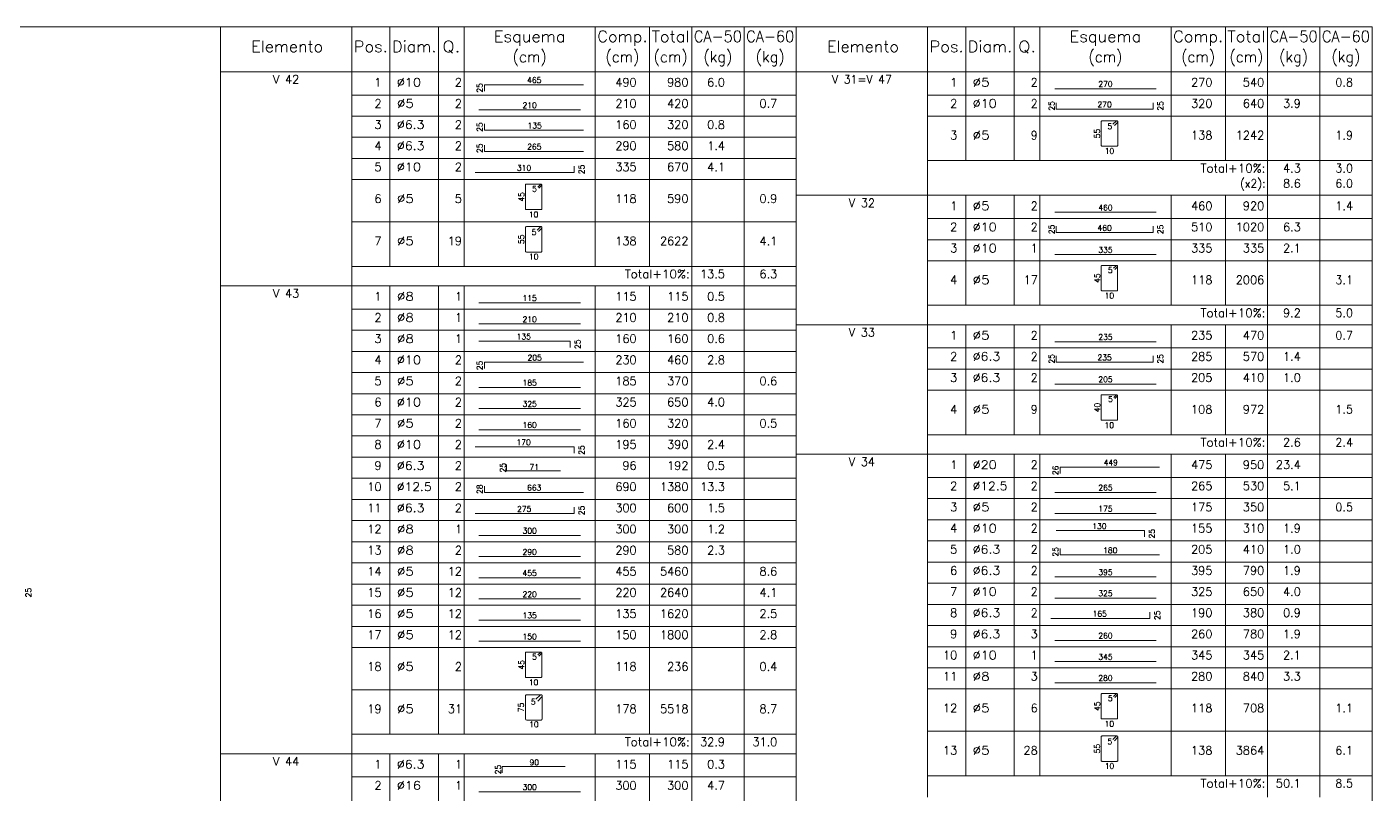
# Model space of a CAD drawing. Header units: millimetres. Extents: x 0 to 84, y 0 to 59.4.
# Drawn here: x 52.21 to 84, y 41.26 to 59.4 of the extents above; entities that cross this region are included whole.
import ezdxf
from ezdxf.enums import TextEntityAlignment as Align

# ---------------------------------------------------------------- set-up
doc = ezdxf.new("R2010")
doc.units = ezdxf.units.MM
for name, color, linetype, lineweight in [('DETALHES_TABELA', 7, 'Continuous', 9), ('ELE_COT_COT_ANCORAGENS', 3, 'Continuous', 0), ('QUAD_BORDA', 1, 'Continuous', 20), ('QUAD_LIMITES', 2, 'Continuous', 0), ('TABELAS', 1, 'Continuous', 0), ('TEXTO_TABELAS', 1, 'Continuous', 0), ('TEXTOS_COTAS_DETALHES_TABELA', 1, 'Continuous', 0)]:
    doc.layers.add(name, color=color, linetype=linetype, lineweight=lineweight)
doc.styles.add('CYPETXT', font='', dxfattribs={"height": 0.2})
doc.styles.get('CYPETXT').set_extended_font_data('romans')

msp = doc.modelspace()

# ---------------------------------------------------------------- linework, layer by layer
at = {"layer": 'DETALHES_TABELA'}
for points in [[(63.019, 57.882), (63.019, 58.032), (65.364, 58.032)], [(76.498, 57.938), (78.898, 57.938)], [(76.533, 57.608), (76.533, 57.458), (78.823, 57.458), (78.823, 57.608)], [(62.89, 57.438), (65.29, 57.438)], [(63.019, 57.107), (63.019, 56.957), (65.364, 56.957)], [(77.908, 57.066), (77.983, 57.14), (77.985, 57.143), (77.988, 57.147), (77.989, 57.151), (77.989, 57.156), (77.989, 57.16), (77.988, 57.165), (77.985, 57.169), (77.983, 57.172), (77.979, 57.175), (77.975, 57.177), (77.971, 57.179), (77.966, 57.179), (77.62, 57.179), (77.611, 57.177), (77.604, 57.172), (77.599, 57.165), (77.597, 57.156), (77.597, 56.602), (77.599, 56.593), (77.604, 56.586), (77.611, 56.581), (77.62, 56.579), (77.966, 56.579), (77.975, 56.581), (77.983, 56.586), (77.988, 56.593), (77.989, 56.602), (77.989, 57.156), (77.989, 57.16), (77.988, 57.165), (77.985, 57.169), (77.983, 57.172), (77.979, 57.175), (77.975, 57.177), (77.971, 57.179), (77.966, 57.179), (77.962, 57.179), (77.957, 57.177), (77.953, 57.175), (77.95, 57.172), (77.876, 57.098)], [(63.019, 56.607), (63.019, 56.457), (65.364, 56.457)], [(62.798, 55.957), (65.14, 55.957), (65.14, 56.107)], [(64.31, 55.587), (64.372, 55.648), (64.374, 55.651), (64.376, 55.654), (64.377, 55.658), (64.377, 55.662), (64.377, 55.666), (64.376, 55.669), (64.374, 55.672), (64.372, 55.675), (64.369, 55.678), (64.365, 55.679), (64.362, 55.681), (64.358, 55.681), (64.007, 55.681), (64, 55.679), (63.994, 55.675), (63.989, 55.669), (63.988, 55.662), (63.988, 55.1), (63.989, 55.093), (63.994, 55.086), (64, 55.082), (64.007, 55.081), (64.358, 55.081), (64.365, 55.082), (64.372, 55.086), (64.376, 55.093), (64.377, 55.1), (64.377, 55.662), (64.377, 55.666), (64.376, 55.669), (64.374, 55.672), (64.372, 55.675), (64.369, 55.678), (64.365, 55.679), (64.362, 55.681), (64.358, 55.681), (64.354, 55.681), (64.351, 55.679), (64.348, 55.678), (64.345, 55.675), (64.283, 55.614)], [(76.498, 55.018), (78.898, 55.018)], [(76.533, 54.688), (76.533, 54.538), (78.823, 54.538), (78.823, 54.688)], [(64.3, 54.566), (64.375, 54.64), (64.377, 54.643), (64.38, 54.647), (64.381, 54.651), (64.381, 54.656), (64.381, 54.66), (64.38, 54.665), (64.377, 54.669), (64.375, 54.672), (64.371, 54.675), (64.367, 54.677), (64.363, 54.679), (64.358, 54.679), (64.012, 54.679), (64.003, 54.677), (63.996, 54.672), (63.991, 54.665), (63.989, 54.656), (63.989, 54.102), (63.991, 54.093), (63.996, 54.086), (64.003, 54.081), (64.012, 54.079), (64.358, 54.079), (64.367, 54.081), (64.375, 54.086), (64.38, 54.093), (64.381, 54.102), (64.381, 54.656), (64.381, 54.66), (64.38, 54.665), (64.377, 54.669), (64.375, 54.672), (64.371, 54.675), (64.367, 54.677), (64.363, 54.679), (64.358, 54.679), (64.354, 54.679), (64.349, 54.677), (64.345, 54.675), (64.342, 54.672), (64.268, 54.598)], [(76.498, 54.018), (78.898, 54.018)], [(77.918, 53.667), (77.98, 53.728), (77.982, 53.731), (77.984, 53.734), (77.985, 53.738), (77.985, 53.742), (77.985, 53.746), (77.984, 53.749), (77.982, 53.752), (77.98, 53.755), (77.977, 53.758), (77.973, 53.759), (77.97, 53.761), (77.966, 53.761), (77.615, 53.761), (77.608, 53.759), (77.602, 53.755), (77.597, 53.749), (77.596, 53.742), (77.596, 53.18), (77.597, 53.173), (77.602, 53.166), (77.608, 53.162), (77.615, 53.161), (77.966, 53.161), (77.973, 53.162), (77.98, 53.166), (77.984, 53.173), (77.985, 53.18), (77.985, 53.742), (77.985, 53.746), (77.984, 53.749), (77.982, 53.752), (77.98, 53.755), (77.977, 53.758), (77.973, 53.759), (77.97, 53.761), (77.966, 53.761), (77.962, 53.761), (77.959, 53.759), (77.956, 53.758), (77.953, 53.755), (77.891, 53.694)], [(62.89, 52.878), (65.29, 52.878)], [(62.89, 52.378), (65.29, 52.378)], [(62.891, 51.974), (65.05, 51.974), (65.05, 51.824)], [(76.498, 51.958), (78.898, 51.958)], [(76.533, 51.628), (76.533, 51.478), (78.823, 51.478), (78.823, 51.628)], [(63.019, 51.322), (63.019, 51.472), (65.364, 51.472)], [(62.89, 50.878), (65.29, 50.878)], [(76.498, 50.958), (78.898, 50.958)], [(77.923, 50.618), (77.978, 50.673), (77.98, 50.675), (77.982, 50.678), (77.983, 50.681), (77.983, 50.685), (77.983, 50.688), (77.982, 50.691), (77.98, 50.694), (77.978, 50.697), (77.976, 50.699), (77.973, 50.701), (77.969, 50.702), (77.966, 50.702), (77.612, 50.702), (77.606, 50.701), (77.6, 50.697), (77.597, 50.691), (77.595, 50.685), (77.595, 50.119), (77.597, 50.112), (77.6, 50.107), (77.606, 50.103), (77.612, 50.102), (77.966, 50.102), (77.973, 50.103), (77.978, 50.107), (77.982, 50.112), (77.983, 50.119), (77.983, 50.685), (77.983, 50.688), (77.982, 50.691), (77.98, 50.694), (77.978, 50.697), (77.976, 50.699), (77.973, 50.701), (77.969, 50.702), (77.966, 50.702), (77.963, 50.702), (77.96, 50.701), (77.957, 50.699), (77.954, 50.697), (77.899, 50.642)], [(62.89, 50.378), (65.29, 50.378)], [(62.89, 49.878), (65.29, 49.878)], [(62.798, 49.472), (65.14, 49.472), (65.14, 49.322)], [(63.545, 49.055), (63.545, 48.905), (64.817, 48.905)], [(76.626, 48.842), (76.626, 48.992), (78.972, 48.992)], [(63.019, 48.547), (63.019, 48.397), (65.364, 48.397)], [(76.498, 48.398), (78.898, 48.398)], [(62.798, 47.897), (65.14, 47.897), (65.14, 48.047)], [(76.498, 47.898), (78.898, 47.898)], [(62.89, 47.378), (65.29, 47.378)], [(76.535, 47.495), (78.624, 47.495), (78.624, 47.345)], [(76.627, 47.067), (76.627, 46.917), (78.972, 46.917)], [(62.89, 46.878), (65.29, 46.878)], [(62.89, 46.378), (65.29, 46.378)], [(76.498, 46.398), (78.898, 46.398)], [(62.89, 45.878), (65.29, 45.878)], [(76.498, 45.898), (78.898, 45.898)], [(76.406, 45.417), (78.748, 45.417), (78.748, 45.567)], [(62.89, 45.378), (65.29, 45.378)], [(62.89, 44.878), (65.29, 44.878)], [(76.498, 44.898), (78.898, 44.898)], [(64.31, 44.527), (64.372, 44.588), (64.374, 44.591), (64.376, 44.594), (64.377, 44.598), (64.377, 44.602), (64.377, 44.606), (64.376, 44.609), (64.374, 44.612), (64.372, 44.615), (64.369, 44.618), (64.365, 44.619), (64.362, 44.621), (64.358, 44.621), (64.007, 44.621), (64, 44.619), (63.994, 44.615), (63.989, 44.609), (63.988, 44.602), (63.988, 44.04), (63.989, 44.033), (63.994, 44.026), (64, 44.022), (64.007, 44.021), (64.358, 44.021), (64.365, 44.022), (64.372, 44.026), (64.376, 44.033), (64.377, 44.04), (64.377, 44.602), (64.377, 44.606), (64.376, 44.609), (64.374, 44.612), (64.372, 44.615), (64.369, 44.618), (64.365, 44.619), (64.362, 44.621), (64.358, 44.621), (64.354, 44.621), (64.351, 44.619), (64.348, 44.618), (64.345, 44.615), (64.283, 44.554)], [(76.498, 44.398), (78.898, 44.398)], [(76.498, 43.898), (78.898, 43.898)], [(64.282, 43.465), (64.38, 43.563), (64.384, 43.568), (64.387, 43.573), (64.389, 43.579), (64.389, 43.585), (64.389, 43.591), (64.387, 43.596), (64.384, 43.602), (64.38, 43.606), (64.376, 43.61), (64.37, 43.613), (64.365, 43.615), (64.359, 43.615), (64.022, 43.615), (64.01, 43.613), (64, 43.606), (63.994, 43.596), (63.991, 43.585), (63.991, 43.046), (63.994, 43.034), (64, 43.024), (64.01, 43.018), (64.022, 43.015), (64.359, 43.015), (64.37, 43.018), (64.38, 43.024), (64.387, 43.034), (64.389, 43.046), (64.389, 43.585), (64.389, 43.591), (64.387, 43.596), (64.384, 43.602), (64.38, 43.606), (64.376, 43.61), (64.37, 43.613), (64.365, 43.615), (64.359, 43.615), (64.353, 43.615), (64.347, 43.613), (64.342, 43.61), (64.337, 43.606), (64.238, 43.508)], [(77.918, 43.547), (77.98, 43.608), (77.982, 43.611), (77.984, 43.614), (77.985, 43.618), (77.985, 43.622), (77.985, 43.626), (77.984, 43.629), (77.982, 43.632), (77.98, 43.635), (77.977, 43.638), (77.973, 43.639), (77.97, 43.641), (77.966, 43.641), (77.615, 43.641), (77.608, 43.639), (77.602, 43.635), (77.597, 43.629), (77.596, 43.622), (77.596, 43.06), (77.597, 43.053), (77.602, 43.046), (77.608, 43.042), (77.615, 43.041), (77.966, 43.041), (77.973, 43.042), (77.98, 43.046), (77.984, 43.053), (77.985, 43.06), (77.985, 43.622), (77.985, 43.626), (77.984, 43.629), (77.982, 43.632), (77.98, 43.635), (77.977, 43.638), (77.973, 43.639), (77.97, 43.641), (77.966, 43.641), (77.962, 43.641), (77.959, 43.639), (77.956, 43.638), (77.953, 43.635), (77.891, 43.574)], [(77.908, 42.526), (77.983, 42.6), (77.985, 42.603), (77.988, 42.607), (77.989, 42.611), (77.989, 42.616), (77.989, 42.62), (77.988, 42.625), (77.985, 42.629), (77.983, 42.632), (77.979, 42.635), (77.975, 42.637), (77.971, 42.639), (77.966, 42.639), (77.62, 42.639), (77.611, 42.637), (77.604, 42.632), (77.599, 42.625), (77.597, 42.616), (77.597, 42.062), (77.599, 42.053), (77.604, 42.046), (77.611, 42.041), (77.62, 42.039), (77.966, 42.039), (77.975, 42.041), (77.983, 42.046), (77.988, 42.053), (77.989, 42.062), (77.989, 42.616), (77.989, 42.62), (77.988, 42.625), (77.985, 42.629), (77.983, 42.632), (77.979, 42.635), (77.975, 42.637), (77.971, 42.639), (77.966, 42.639), (77.962, 42.639), (77.957, 42.637), (77.953, 42.635), (77.95, 42.632), (77.876, 42.558)], [(63.436, 41.77), (63.436, 41.92), (64.931, 41.92)], [(62.89, 41.318), (65.29, 41.318)]]:
    msp.add_lwpolyline(points, dxfattribs=at)
at = {"layer": 'QUAD_BORDA'}
msp.add_lwpolyline([(0, 0), (84, 0), (84, 59.4), (0, 59.4), (0, 0)], close=True, dxfattribs=at)
at = {"layer": 'QUAD_LIMITES'}
msp.add_lwpolyline([(0, 0), (84, 0), (84, 59.4), (0, 59.4), (0, 0)], close=True, dxfattribs=at)
at = {"layer": 'TABELAS'}
for p, q in [((56.784, 58.29), (56.784, 59.4)), ((56.784, 59.4), (70.392, 59.4)), ((59.884, 58.29), (59.884, 59.4)), ((60.788, 58.29), (60.788, 59.4)), ((61.936, 58.29), (61.936, 59.4)), ((62.54, 58.29), (62.54, 59.4)), ((65.64, 58.29), (65.64, 59.4)), ((66.924, 58.29), (66.924, 59.4)), ((67.92, 58.29), (67.92, 59.4)), ((69.156, 58.29), (69.156, 59.4)), ((70.392, 58.29), (70.392, 59.4)), ((70.392, 58.29), (70.392, 59.4)), ((70.392, 59.4), (84, 59.4)), ((73.492, 58.29), (73.492, 59.4)), ((74.396, 58.29), (74.396, 59.4)), ((75.544, 58.29), (75.544, 59.4)), ((76.148, 58.29), (76.148, 59.4)), ((79.248, 58.29), (79.248, 59.4)), ((80.532, 58.29), (80.532, 59.4)), ((81.528, 58.29), (81.528, 59.4)), ((82.764, 58.29), (82.764, 59.4)), ((84, 58.29), (84, 59.4)), ((56.784, 58.34), (70.392, 58.34)), ((56.784, 53.33), (56.784, 58.29)), ((59.884, 53.33), (59.884, 58.29)), ((60.788, 53.74), (60.788, 58.29)), ((61.936, 53.74), (61.936, 58.29)), ((62.54, 53.74), (62.54, 58.29)), ((65.64, 53.74), (65.64, 58.29)), ((66.924, 53.74), (66.924, 58.29)), ((67.92, 53.33), (67.92, 58.29)), ((69.156, 53.33), (69.156, 58.29)), ((70.392, 58.34), (84, 58.34)), ((70.392, 53.33), (70.392, 58.29)), ((70.392, 55.47), (70.392, 58.29)), ((73.492, 55.47), (73.492, 58.29)), ((74.396, 56.24), (74.396, 58.29)), ((75.544, 56.24), (75.544, 58.29)), ((76.148, 56.24), (76.148, 58.29)), ((79.248, 56.24), (79.248, 58.29)), ((80.532, 56.24), (80.532, 58.29)), ((81.528, 55.47), (81.528, 58.29)), ((82.764, 55.47), (82.764, 58.29)), ((84, 55.47), (84, 58.29)), ((73.492, 56.24), (84, 56.24)), ((70.392, 55.37), (70.392, 55.47)), ((70.392, 55.42), (84, 55.42)), ((70.392, 52.41), (70.392, 55.37)), ((73.492, 55.37), (73.492, 55.47)), ((73.492, 52.41), (73.492, 55.37)), ((74.396, 55.37), (74.396, 55.42)), ((74.396, 52.82), (74.396, 55.37)), ((75.544, 55.37), (75.544, 55.42)), ((75.544, 52.82), (75.544, 55.37)), ((76.148, 55.37), (76.148, 55.42)), ((76.148, 52.82), (76.148, 55.37)), ((79.248, 55.37), (79.248, 55.42)), ((79.248, 52.82), (79.248, 55.37)), ((80.532, 55.37), (80.532, 55.42)), ((80.532, 52.82), (80.532, 55.37)), ((81.528, 55.37), (81.528, 55.47)), ((81.528, 52.41), (81.528, 55.37)), ((82.764, 55.37), (82.764, 55.47)), ((82.764, 52.41), (82.764, 55.37)), ((84, 55.37), (84, 55.47)), ((84, 52.41), (84, 55.37)), ((59.884, 53.74), (70.392, 53.74)), ((56.784, 53.23), (56.784, 53.33)), ((56.784, 53.28), (70.392, 53.28)), ((56.784, 42.27), (56.784, 53.23)), ((59.884, 53.23), (59.884, 53.33)), ((59.884, 42.27), (59.884, 53.23)), ((60.788, 53.23), (60.788, 53.28)), ((60.788, 42.68), (60.788, 53.23)), ((61.936, 53.23), (61.936, 53.28)), ((61.936, 42.68), (61.936, 53.23)), ((62.54, 53.23), (62.54, 53.28)), ((62.54, 42.68), (62.54, 53.23)), ((65.64, 53.23), (65.64, 53.28)), ((65.64, 42.68), (65.64, 53.23)), ((66.924, 53.23), (66.924, 53.28)), ((66.924, 42.68), (66.924, 53.23)), ((67.92, 53.23), (67.92, 53.33)), ((67.92, 42.27), (67.92, 53.23)), ((69.156, 53.23), (69.156, 53.33)), ((69.156, 42.27), (69.156, 53.23)), ((70.392, 53.23), (70.392, 53.33)), ((70.392, 42.27), (70.392, 53.23)), ((73.492, 52.82), (84, 52.82)), ((70.392, 52.31), (70.392, 52.41)), ((70.392, 52.36), (84, 52.36)), ((70.392, 49.35), (70.392, 52.31)), ((73.492, 52.31), (73.492, 52.41)), ((73.492, 49.35), (73.492, 52.31)), ((74.396, 52.31), (74.396, 52.36)), ((74.396, 49.76), (74.396, 52.31)), ((75.544, 52.31), (75.544, 52.36)), ((75.544, 49.76), (75.544, 52.31)), ((76.148, 52.31), (76.148, 52.36)), ((76.148, 49.76), (76.148, 52.31)), ((79.248, 52.31), (79.248, 52.36)), ((79.248, 49.76), (79.248, 52.31)), ((80.532, 52.31), (80.532, 52.36)), ((80.532, 49.76), (80.532, 52.31)), ((81.528, 52.31), (81.528, 52.41)), ((81.528, 49.35), (81.528, 52.31)), ((82.764, 52.31), (82.764, 52.41)), ((82.764, 49.35), (82.764, 52.31)), ((84, 52.31), (84, 52.41)), ((84, 49.35), (84, 52.31)), ((73.492, 49.76), (84, 49.76)), ((70.392, 49.25), (70.392, 49.35)), ((70.392, 49.3), (84, 49.3)), ((73.492, 49.25), (73.492, 49.35)), ((74.396, 49.25), (74.396, 49.3)), ((75.544, 49.25), (75.544, 49.3)), ((76.148, 49.25), (76.148, 49.3)), ((79.248, 49.25), (79.248, 49.3)), ((80.532, 49.25), (80.532, 49.3)), ((81.528, 49.25), (81.528, 49.35)), ((82.764, 49.25), (82.764, 49.35)), ((84, 49.25), (84, 49.35)), ((70.392, 41.29), (70.392, 49.25)), ((73.492, 41.29), (73.492, 49.25)), ((74.396, 41.7), (74.396, 49.25)), ((75.544, 41.7), (75.544, 49.25)), ((76.148, 41.7), (76.148, 49.25)), ((79.248, 41.7), (79.248, 49.25)), ((80.532, 41.7), (80.532, 49.25)), ((81.528, 41.29), (81.528, 49.25)), ((82.764, 41.29), (82.764, 49.25)), ((84, 41.29), (84, 49.25)), ((59.884, 42.68), (70.392, 42.68)), ((56.784, 42.17), (56.784, 42.27)), ((56.784, 42.22), (70.392, 42.22)), ((56.784, 33.21), (56.784, 42.17)), ((59.884, 42.17), (59.884, 42.27)), ((59.884, 33.21), (59.884, 42.17)), ((60.788, 42.17), (60.788, 42.22)), ((60.788, 33.62), (60.788, 42.17)), ((61.936, 42.17), (61.936, 42.22)), ((61.936, 33.62), (61.936, 42.17)), ((62.54, 42.17), (62.54, 42.22)), ((62.54, 33.62), (62.54, 42.17)), ((65.64, 42.17), (65.64, 42.22)), ((65.64, 33.62), (65.64, 42.17)), ((66.924, 42.17), (66.924, 42.22)), ((66.924, 33.62), (66.924, 42.17)), ((67.92, 42.17), (67.92, 42.27)), ((67.92, 33.21), (67.92, 42.17)), ((69.156, 42.17), (69.156, 42.27)), ((69.156, 33.21), (69.156, 42.17)), ((70.392, 42.17), (70.392, 42.27)), ((70.392, 33.21), (70.392, 42.17)), ((73.492, 41.7), (84, 41.7)), ((70.392, 41.19), (70.392, 41.29)), ((73.492, 41.19), (73.492, 41.29)), ((81.528, 41.19), (81.528, 41.29)), ((82.764, 41.19), (82.764, 41.29)), ((84, 41.19), (84, 41.29))]:
    msp.add_line(p, q, dxfattribs=at)
at = {"layer": 'TEXTO_TABELAS'}
for p, q in [((59.884, 57.79), (70.392, 57.79)), ((73.492, 57.79), (84, 57.79)), ((59.884, 57.29), (70.392, 57.29)), ((73.492, 57.29), (84, 57.29)), ((59.884, 56.79), (70.392, 56.79)), ((59.884, 56.29), (70.392, 56.29)), ((59.884, 55.79), (70.392, 55.79)), ((59.884, 54.79), (70.392, 54.79)), ((73.492, 54.87), (84, 54.87)), ((73.492, 54.37), (84, 54.37)), ((73.492, 53.87), (84, 53.87)), ((59.884, 52.73), (70.392, 52.73)), ((59.884, 52.23), (70.392, 52.23)), ((59.884, 51.73), (70.392, 51.73)), ((73.492, 51.81), (84, 51.81)), ((59.884, 51.23), (70.392, 51.23)), ((73.492, 51.31), (84, 51.31)), ((59.884, 50.73), (70.392, 50.73)), ((73.492, 50.81), (84, 50.81)), ((59.884, 50.23), (70.392, 50.23)), ((59.884, 49.73), (70.392, 49.73)), ((59.884, 49.23), (70.392, 49.23)), ((59.884, 48.73), (70.392, 48.73)), ((73.492, 48.75), (84, 48.75)), ((59.884, 48.23), (70.392, 48.23)), ((73.492, 48.25), (84, 48.25)), ((59.884, 47.73), (70.392, 47.73)), ((73.492, 47.75), (84, 47.75)), ((59.884, 47.23), (70.392, 47.23)), ((73.492, 47.25), (84, 47.25)), ((73.492, 46.75), (84, 46.75)), ((59.884, 46.73), (70.392, 46.73)), ((59.884, 46.23), (70.392, 46.23)), ((73.492, 46.25), (84, 46.25)), ((59.884, 45.73), (70.392, 45.73)), ((73.492, 45.75), (84, 45.75)), ((59.884, 45.23), (70.392, 45.23)), ((73.492, 45.25), (84, 45.25)), ((59.884, 44.73), (70.392, 44.73)), ((73.492, 44.75), (84, 44.75)), ((73.492, 44.25), (84, 44.25)), ((59.884, 43.73), (70.392, 43.73)), ((73.492, 43.75), (84, 43.75)), ((73.492, 42.75), (84, 42.75)), ((59.884, 41.67), (70.392, 41.67))]:
    msp.add_line(p, q, dxfattribs=at)

# ---------------------------------------------------------------- texts
at = {"layer": 'ELE_COT_COT_ANCORAGENS', "style": 'CYPETXT', "width": 0.872274}
msp.add_text('25', height=0.1333, rotation=90, dxfattribs=at).set_placement((52.308, 45.915), (52.308, 46.139), align=Align.FIT)
at = {"layer": 'TEXTO_TABELAS', "style": 'CYPETXT'}
for s, height, width, p, p2 in [('Esquema', 0.2667, 0.93681, (63.242, 59.043), (64.938, 59.043)), ('Comp.', 0.2667, 0.895522, (65.69, 59.043), (66.874, 59.043)), ('Total', 0.2667, 0.935673, (66.974, 59.043), (67.87, 59.043)), ('CA-50', 0.2667, 0.813132, (67.97, 59.043), (69.106, 59.043)), ('CA-60', 0.2667, 0.813132, (69.206, 59.043), (70.342, 59.043)), ('Esquema', 0.2667, 0.93681, (76.85, 59.043), (78.546, 59.043)), ('Comp.', 0.2667, 0.895522, (79.298, 59.043), (80.482, 59.043)), ('Total', 0.2667, 0.935673, (80.582, 59.043), (81.478, 59.043)), ('CA-50', 0.2667, 0.813132, (81.578, 59.043), (82.714, 59.043)), ('CA-60', 0.2667, 0.813132, (82.814, 59.043), (83.95, 59.043)), ('Elemento', 0.2667, 0.923378, (57.509, 58.803), (59.209, 58.803)), ('Pos.', 0.2667, 0.930268, (59.934, 58.803), (60.738, 58.803)), ('Diam.', 0.2667, 0.924488, (60.838, 58.803), (61.886, 58.803)), ('Q.', 0.2667, 1.025806, (62.026, 58.803), (62.45, 58.803)), ('(cm)', 0.2667, 0.819001, (63.69, 58.563), (64.49, 58.563)), ('(cm)', 0.2667, 0.819001, (65.882, 58.563), (66.682, 58.563)), ('(cm)', 0.2667, 0.819001, (67.022, 58.563), (67.822, 58.563)), ('(kg)', 0.2667, 0.827954, (68.196, 58.563), (68.88, 58.563)), ('(kg)', 0.2667, 0.827954, (69.432, 58.563), (70.116, 58.563)), ('Elemento', 0.2667, 0.923378, (71.117, 58.803), (72.817, 58.803)), ('Pos.', 0.2667, 0.930268, (73.542, 58.803), (74.346, 58.803)), ('Diam.', 0.2667, 0.924488, (74.446, 58.803), (75.494, 58.803)), ('Q.', 0.2667, 1.025806, (75.634, 58.803), (76.058, 58.803)), ('(cm)', 0.2667, 0.819001, (77.298, 58.563), (78.098, 58.563)), ('(cm)', 0.2667, 0.819001, (79.49, 58.563), (80.29, 58.563)), ('(cm)', 0.2667, 0.819001, (80.63, 58.563), (81.43, 58.563)), ('(kg)', 0.2667, 0.827954, (81.804, 58.563), (82.488, 58.563)), ('(kg)', 0.2667, 0.827954, (83.04, 58.563), (83.724, 58.563)), ('V 42', 0.2, 0.816032, (58.023, 58.06), (58.644, 58.06)), ('1', 0.2, 0.872274, (60.42, 57.99), (60.588, 57.99)), ('%%c10', 0.2, 0.955414, (60.951, 57.99), (61.521, 57.99)), ('2', 0.2, 0.872274, (62.322, 57.99), (62.49, 57.99)), ('490', 0.2, 0.872274, (66.114, 57.99), (66.618, 57.99)), ('980', 0.2, 0.872274, (67.338, 57.99), (67.842, 57.99)), ('6.0', 0.2, 0.868127, (68.286, 57.99), (68.706, 57.99)), ('V 31=V 47', 0.2, 0.799548, (71.234, 58.06), (72.65, 58.06)), ('1', 0.2, 0.872274, (74.028, 57.99), (74.196, 57.99)), ('%%c5', 0.2, 0.99505, (74.559, 57.99), (74.961, 57.99)), ('2', 0.2, 0.872274, (75.93, 57.99), (76.098, 57.99)), ('270', 0.2, 0.872274, (79.722, 57.99), (80.226, 57.99)), ('540', 0.2, 0.872274, (80.946, 57.99), (81.45, 57.99)), ('0.8', 0.2, 0.868127, (83.13, 57.99), (83.55, 57.99)), ('2', 0.2, 0.872274, (60.42, 57.49), (60.588, 57.49)), ('%%c5', 0.2, 0.99505, (60.951, 57.49), (61.353, 57.49)), ('2', 0.2, 0.872274, (62.322, 57.49), (62.49, 57.49)), ('210', 0.2, 0.872274, (66.114, 57.49), (66.618, 57.49)), ('420', 0.2, 0.872274, (67.338, 57.49), (67.842, 57.49)), ('0.7', 0.2, 0.868127, (69.522, 57.49), (69.942, 57.49)), ('2', 0.2, 0.872274, (74.028, 57.49), (74.196, 57.49)), ('%%c10', 0.2, 0.955414, (74.559, 57.49), (75.129, 57.49)), ('2', 0.2, 0.872274, (75.93, 57.49), (76.098, 57.49)), ('320', 0.2, 0.872274, (79.722, 57.49), (80.226, 57.49)), ('640', 0.2, 0.872274, (80.946, 57.49), (81.45, 57.49)), ('3.9', 0.2, 0.868127, (81.894, 57.49), (82.314, 57.49)), ('3', 0.2, 0.872274, (60.42, 56.99), (60.588, 56.99)), ('%%c6.3', 0.2, 0.940736, (60.951, 56.99), (61.605, 56.99)), ('2', 0.2, 0.872274, (62.322, 56.99), (62.49, 56.99)), ('160', 0.2, 0.872274, (66.114, 56.99), (66.618, 56.99)), ('320', 0.2, 0.872274, (67.338, 56.99), (67.842, 56.99)), ('0.8', 0.2, 0.868127, (68.286, 56.99), (68.706, 56.99)), ('3', 0.2, 0.872274, (74.028, 56.74), (74.196, 56.74)), ('%%c5', 0.2, 0.99505, (74.559, 56.74), (74.961, 56.74)), ('9', 0.2, 0.872274, (75.93, 56.74), (76.098, 56.74)), ('138', 0.2, 0.872274, (79.722, 56.74), (80.226, 56.74)), ('1242', 0.2, 0.872274, (80.778, 56.74), (81.45, 56.74)), ('1.9', 0.2, 0.868127, (83.13, 56.74), (83.55, 56.74)), ('4', 0.2, 0.872274, (60.42, 56.49), (60.588, 56.49)), ('%%c6.3', 0.2, 0.940736, (60.951, 56.49), (61.605, 56.49)), ('2', 0.2, 0.872274, (62.322, 56.49), (62.49, 56.49)), ('290', 0.2, 0.872274, (66.114, 56.49), (66.618, 56.49)), ('580', 0.2, 0.872274, (67.338, 56.49), (67.842, 56.49)), ('1.4', 0.2, 0.868127, (68.286, 56.49), (68.706, 56.49)), ('5', 0.2, 0.872274, (60.42, 55.99), (60.588, 55.99)), ('%%c10', 0.2, 0.955414, (60.951, 55.99), (61.521, 55.99)), ('2', 0.2, 0.872274, (62.322, 55.99), (62.49, 55.99)), ('335', 0.2, 0.872274, (66.114, 55.99), (66.618, 55.99)), ('670', 0.2, 0.872274, (67.338, 55.99), (67.842, 55.99)), ('4.1', 0.2, 0.868127, (68.286, 55.99), (68.706, 55.99)), ('Total+10%:', 0.2, 0.906671, (79.945, 55.96), (81.478, 55.96)), ('4.3', 0.2, 0.868127, (81.894, 55.96), (82.314, 55.96)), ('3.0', 0.2, 0.868127, (83.13, 55.96), (83.55, 55.96)), ('(x2):', 0.2, 0.820506, (80.881, 55.6), (81.478, 55.6)), ('8.6', 0.2, 0.868127, (81.894, 55.6), (82.314, 55.6)), ('6.0', 0.2, 0.868127, (83.13, 55.6), (83.55, 55.6)), ('6', 0.2, 0.872274, (60.42, 55.24), (60.588, 55.24)), ('%%c5', 0.2, 0.99505, (60.951, 55.24), (61.353, 55.24)), ('5', 0.2, 0.872274, (62.322, 55.24), (62.49, 55.24)), ('118', 0.2, 0.872274, (66.114, 55.24), (66.618, 55.24)), ('590', 0.2, 0.872274, (67.338, 55.24), (67.842, 55.24)), ('0.9', 0.2, 0.868127, (69.522, 55.24), (69.942, 55.24)), ('V 32', 0.2, 0.816032, (71.631, 55.14), (72.252, 55.14)), ('1', 0.2, 0.872274, (74.028, 55.07), (74.196, 55.07)), ('%%c5', 0.2, 0.99505, (74.559, 55.07), (74.961, 55.07)), ('2', 0.2, 0.872274, (75.93, 55.07), (76.098, 55.07)), ('460', 0.2, 0.872274, (79.722, 55.07), (80.226, 55.07)), ('920', 0.2, 0.872274, (80.946, 55.07), (81.45, 55.07)), ('1.4', 0.2, 0.868127, (83.13, 55.07), (83.55, 55.07)), ('2', 0.2, 0.872274, (74.028, 54.57), (74.196, 54.57)), ('%%c10', 0.2, 0.955414, (74.559, 54.57), (75.129, 54.57)), ('2', 0.2, 0.872274, (75.93, 54.57), (76.098, 54.57)), ('510', 0.2, 0.872274, (79.722, 54.57), (80.226, 54.57)), ('1020', 0.2, 0.872274, (80.778, 54.57), (81.45, 54.57)), ('6.3', 0.2, 0.868127, (81.894, 54.57), (82.314, 54.57)), ('7', 0.2, 0.872274, (60.42, 54.24), (60.588, 54.24)), ('%%c5', 0.2, 0.99505, (60.951, 54.24), (61.353, 54.24)), ('19', 0.2, 0.872274, (62.154, 54.24), (62.49, 54.24)), ('138', 0.2, 0.872274, (66.114, 54.24), (66.618, 54.24)), ('2622', 0.2, 0.872274, (67.17, 54.24), (67.842, 54.24)), ('4.1', 0.2, 0.868127, (69.522, 54.24), (69.942, 54.24)), ('3', 0.2, 0.872274, (74.028, 54.07), (74.196, 54.07)), ('%%c10', 0.2, 0.955414, (74.559, 54.07), (75.129, 54.07)), ('1', 0.2, 0.872274, (75.93, 54.07), (76.098, 54.07)), ('335', 0.2, 0.872274, (79.722, 54.07), (80.226, 54.07)), ('335', 0.2, 0.872274, (80.946, 54.07), (81.45, 54.07)), ('2.1', 0.2, 0.868127, (81.894, 54.07), (82.314, 54.07)), ('Total+10%:', 0.2, 0.906671, (66.337, 53.46), (67.87, 53.46)), ('13.5', 0.2, 0.869308, (68.118, 53.46), (68.706, 53.46)), ('6.3', 0.2, 0.868127, (69.522, 53.46), (69.942, 53.46)), ('4', 0.2, 0.872274, (74.028, 53.32), (74.196, 53.32)), ('%%c5', 0.2, 0.99505, (74.559, 53.32), (74.961, 53.32)), ('17', 0.2, 0.872274, (75.762, 53.32), (76.098, 53.32)), ('118', 0.2, 0.872274, (79.722, 53.32), (80.226, 53.32)), ('2006', 0.2, 0.872274, (80.778, 53.32), (81.45, 53.32)), ('3.1', 0.2, 0.868127, (83.13, 53.32), (83.55, 53.32)), ('V 43', 0.2, 0.816032, (58.023, 53), (58.644, 53)), ('1', 0.2, 0.872274, (60.42, 52.93), (60.588, 52.93)), ('%%c8', 0.2, 0.99505, (60.951, 52.93), (61.353, 52.93)), ('1', 0.2, 0.872274, (62.322, 52.93), (62.49, 52.93)), ('115', 0.2, 0.872274, (66.114, 52.93), (66.618, 52.93)), ('115', 0.2, 0.872274, (67.338, 52.93), (67.842, 52.93)), ('0.5', 0.2, 0.868127, (68.286, 52.93), (68.706, 52.93)), ('2', 0.2, 0.872274, (60.42, 52.43), (60.588, 52.43)), ('%%c8', 0.2, 0.99505, (60.951, 52.43), (61.353, 52.43)), ('1', 0.2, 0.872274, (62.322, 52.43), (62.49, 52.43)), ('210', 0.2, 0.872274, (66.114, 52.43), (66.618, 52.43)), ('210', 0.2, 0.872274, (67.338, 52.43), (67.842, 52.43)), ('0.8', 0.2, 0.868127, (68.286, 52.43), (68.706, 52.43)), ('Total+10%:', 0.2, 0.906671, (79.945, 52.54), (81.478, 52.54)), ('9.2', 0.2, 0.868127, (81.894, 52.54), (82.314, 52.54)), ('5.0', 0.2, 0.868127, (83.13, 52.54), (83.55, 52.54)), ('V 33', 0.2, 0.816032, (71.631, 52.08), (72.252, 52.08)), ('1', 0.2, 0.872274, (74.028, 52.01), (74.196, 52.01)), ('%%c5', 0.2, 0.99505, (74.559, 52.01), (74.961, 52.01)), ('2', 0.2, 0.872274, (75.93, 52.01), (76.098, 52.01)), ('235', 0.2, 0.872274, (79.722, 52.01), (80.226, 52.01)), ('470', 0.2, 0.872274, (80.946, 52.01), (81.45, 52.01)), ('0.7', 0.2, 0.868127, (83.13, 52.01), (83.55, 52.01)), ('3', 0.2, 0.872274, (60.42, 51.93), (60.588, 51.93)), ('%%c8', 0.2, 0.99505, (60.951, 51.93), (61.353, 51.93)), ('1', 0.2, 0.872274, (62.322, 51.93), (62.49, 51.93)), ('160', 0.2, 0.872274, (66.114, 51.93), (66.618, 51.93)), ('160', 0.2, 0.872274, (67.338, 51.93), (67.842, 51.93)), ('0.6', 0.2, 0.868127, (68.286, 51.93), (68.706, 51.93)), ('4', 0.2, 0.872274, (60.42, 51.43), (60.588, 51.43)), ('%%c10', 0.2, 0.955414, (60.951, 51.43), (61.521, 51.43)), ('2', 0.2, 0.872274, (62.322, 51.43), (62.49, 51.43)), ('230', 0.2, 0.872274, (66.114, 51.43), (66.618, 51.43)), ('460', 0.2, 0.872274, (67.338, 51.43), (67.842, 51.43)), ('2.8', 0.2, 0.868127, (68.286, 51.43), (68.706, 51.43)), ('2', 0.2, 0.872274, (74.028, 51.51), (74.196, 51.51)), ('%%c6.3', 0.2, 0.940736, (74.559, 51.51), (75.213, 51.51)), ('2', 0.2, 0.872274, (75.93, 51.51), (76.098, 51.51)), ('285', 0.2, 0.872274, (79.722, 51.51), (80.226, 51.51)), ('570', 0.2, 0.872274, (80.946, 51.51), (81.45, 51.51)), ('1.4', 0.2, 0.868127, (81.894, 51.51), (82.314, 51.51)), ('3', 0.2, 0.872274, (74.028, 51.01), (74.196, 51.01)), ('%%c6.3', 0.2, 0.940736, (74.559, 51.01), (75.213, 51.01)), ('2', 0.2, 0.872274, (75.93, 51.01), (76.098, 51.01)), ('205', 0.2, 0.872274, (79.722, 51.01), (80.226, 51.01)), ('410', 0.2, 0.872274, (80.946, 51.01), (81.45, 51.01)), ('1.0', 0.2, 0.868127, (81.894, 51.01), (82.314, 51.01)), ('5', 0.2, 0.872274, (60.42, 50.93), (60.588, 50.93)), ('%%c5', 0.2, 0.99505, (60.951, 50.93), (61.353, 50.93)), ('2', 0.2, 0.872274, (62.322, 50.93), (62.49, 50.93)), ('185', 0.2, 0.872274, (66.114, 50.93), (66.618, 50.93)), ('370', 0.2, 0.872274, (67.338, 50.93), (67.842, 50.93)), ('0.6', 0.2, 0.868127, (69.522, 50.93), (69.942, 50.93)), ('6', 0.2, 0.872274, (60.42, 50.43), (60.588, 50.43)), ('%%c10', 0.2, 0.955414, (60.951, 50.43), (61.521, 50.43)), ('2', 0.2, 0.872274, (62.322, 50.43), (62.49, 50.43)), ('325', 0.2, 0.872274, (66.114, 50.43), (66.618, 50.43)), ('650', 0.2, 0.872274, (67.338, 50.43), (67.842, 50.43)), ('4.0', 0.2, 0.868127, (68.286, 50.43), (68.706, 50.43)), ('4', 0.2, 0.872274, (74.028, 50.26), (74.196, 50.26)), ('%%c5', 0.2, 0.99505, (74.559, 50.26), (74.961, 50.26)), ('9', 0.2, 0.872274, (75.93, 50.26), (76.098, 50.26)), ('108', 0.2, 0.872274, (79.722, 50.26), (80.226, 50.26)), ('972', 0.2, 0.872274, (80.946, 50.26), (81.45, 50.26)), ('1.5', 0.2, 0.868127, (83.13, 50.26), (83.55, 50.26)), ('7', 0.2, 0.872274, (60.42, 49.93), (60.588, 49.93)), ('%%c5', 0.2, 0.99505, (60.951, 49.93), (61.353, 49.93)), ('2', 0.2, 0.872274, (62.322, 49.93), (62.49, 49.93)), ('160', 0.2, 0.872274, (66.114, 49.93), (66.618, 49.93)), ('320', 0.2, 0.872274, (67.338, 49.93), (67.842, 49.93)), ('0.5', 0.2, 0.868127, (69.522, 49.93), (69.942, 49.93)), ('8', 0.2, 0.872274, (60.42, 49.43), (60.588, 49.43)), ('%%c10', 0.2, 0.955414, (60.951, 49.43), (61.521, 49.43)), ('2', 0.2, 0.872274, (62.322, 49.43), (62.49, 49.43)), ('195', 0.2, 0.872274, (66.114, 49.43), (66.618, 49.43)), ('390', 0.2, 0.872274, (67.338, 49.43), (67.842, 49.43)), ('2.4', 0.2, 0.868127, (68.286, 49.43), (68.706, 49.43)), ('Total+10%:', 0.2, 0.906671, (79.945, 49.48), (81.478, 49.48)), ('2.6', 0.2, 0.868127, (81.894, 49.48), (82.314, 49.48)), ('2.4', 0.2, 0.868127, (83.13, 49.48), (83.55, 49.48)), ('9', 0.2, 0.872274, (60.42, 48.93), (60.588, 48.93)), ('%%c6.3', 0.2, 0.940736, (60.951, 48.93), (61.605, 48.93)), ('2', 0.2, 0.872274, (62.322, 48.93), (62.49, 48.93)), ('96', 0.2, 0.872274, (66.282, 48.93), (66.618, 48.93)), ('192', 0.2, 0.872274, (67.338, 48.93), (67.842, 48.93)), ('0.5', 0.2, 0.868127, (68.286, 48.93), (68.706, 48.93)), ('V 34', 0.2, 0.816032, (71.631, 49.02), (72.252, 49.02)), ('1', 0.2, 0.872274, (74.028, 48.95), (74.196, 48.95)), ('%%c20', 0.2, 0.955414, (74.559, 48.95), (75.129, 48.95)), ('2', 0.2, 0.872274, (75.93, 48.95), (76.098, 48.95)), ('475', 0.2, 0.872274, (79.722, 48.95), (80.226, 48.95)), ('950', 0.2, 0.872274, (80.946, 48.95), (81.45, 48.95)), ('23.4', 0.2, 0.869308, (81.726, 48.95), (82.314, 48.95)), ('2', 0.2, 0.872274, (74.028, 48.45), (74.196, 48.45)), ('%%c12.5', 0.2, 0.925884, (74.559, 48.45), (75.381, 48.45)), ('2', 0.2, 0.872274, (75.93, 48.45), (76.098, 48.45)), ('265', 0.2, 0.872274, (79.722, 48.45), (80.226, 48.45)), ('530', 0.2, 0.872274, (80.946, 48.45), (81.45, 48.45)), ('5.1', 0.2, 0.868127, (81.894, 48.45), (82.314, 48.45)), ('10', 0.2, 0.872274, (60.252, 48.43), (60.588, 48.43)), ('%%c12.5', 0.2, 0.925884, (60.951, 48.43), (61.773, 48.43)), ('2', 0.2, 0.872274, (62.322, 48.43), (62.49, 48.43)), ('690', 0.2, 0.872274, (66.114, 48.43), (66.618, 48.43)), ('1380', 0.2, 0.872274, (67.17, 48.43), (67.842, 48.43)), ('13.3', 0.2, 0.869308, (68.118, 48.43), (68.706, 48.43)), ('11', 0.2, 0.872274, (60.252, 47.93), (60.588, 47.93)), ('%%c6.3', 0.2, 0.940736, (60.951, 47.93), (61.605, 47.93)), ('2', 0.2, 0.872274, (62.322, 47.93), (62.49, 47.93)), ('300', 0.2, 0.872274, (66.114, 47.93), (66.618, 47.93)), ('600', 0.2, 0.872274, (67.338, 47.93), (67.842, 47.93)), ('1.5', 0.2, 0.868127, (68.286, 47.93), (68.706, 47.93)), ('3', 0.2, 0.872274, (74.028, 47.95), (74.196, 47.95)), ('%%c5', 0.2, 0.99505, (74.559, 47.95), (74.961, 47.95)), ('2', 0.2, 0.872274, (75.93, 47.95), (76.098, 47.95)), ('175', 0.2, 0.872274, (79.722, 47.95), (80.226, 47.95)), ('350', 0.2, 0.872274, (80.946, 47.95), (81.45, 47.95)), ('0.5', 0.2, 0.868127, (83.13, 47.95), (83.55, 47.95)), ('12', 0.2, 0.872274, (60.252, 47.43), (60.588, 47.43)), ('%%c8', 0.2, 0.99505, (60.951, 47.43), (61.353, 47.43)), ('1', 0.2, 0.872274, (62.322, 47.43), (62.49, 47.43)), ('300', 0.2, 0.872274, (66.114, 47.43), (66.618, 47.43)), ('300', 0.2, 0.872274, (67.338, 47.43), (67.842, 47.43)), ('1.2', 0.2, 0.868127, (68.286, 47.43), (68.706, 47.43)), ('4', 0.2, 0.872274, (74.028, 47.45), (74.196, 47.45)), ('%%c10', 0.2, 0.955414, (74.559, 47.45), (75.129, 47.45)), ('2', 0.2, 0.872274, (75.93, 47.45), (76.098, 47.45)), ('155', 0.2, 0.872274, (79.722, 47.45), (80.226, 47.45)), ('310', 0.2, 0.872274, (80.946, 47.45), (81.45, 47.45)), ('1.9', 0.2, 0.868127, (81.894, 47.45), (82.314, 47.45)), ('13', 0.2, 0.872274, (60.252, 46.93), (60.588, 46.93)), ('%%c8', 0.2, 0.99505, (60.951, 46.93), (61.353, 46.93)), ('2', 0.2, 0.872274, (62.322, 46.93), (62.49, 46.93)), ('290', 0.2, 0.872274, (66.114, 46.93), (66.618, 46.93)), ('580', 0.2, 0.872274, (67.338, 46.93), (67.842, 46.93)), ('2.3', 0.2, 0.868127, (68.286, 46.93), (68.706, 46.93)), ('5', 0.2, 0.872274, (74.028, 46.95), (74.196, 46.95)), ('%%c6.3', 0.2, 0.940736, (74.559, 46.95), (75.213, 46.95)), ('2', 0.2, 0.872274, (75.93, 46.95), (76.098, 46.95)), ('205', 0.2, 0.872274, (79.722, 46.95), (80.226, 46.95)), ('410', 0.2, 0.872274, (80.946, 46.95), (81.45, 46.95)), ('1.0', 0.2, 0.868127, (81.894, 46.95), (82.314, 46.95)), ('14', 0.2, 0.872274, (60.252, 46.43), (60.588, 46.43)), ('%%c5', 0.2, 0.99505, (60.951, 46.43), (61.353, 46.43)), ('12', 0.2, 0.872274, (62.154, 46.43), (62.49, 46.43)), ('455', 0.2, 0.872274, (66.114, 46.43), (66.618, 46.43)), ('5460', 0.2, 0.872274, (67.17, 46.43), (67.842, 46.43)), ('8.6', 0.2, 0.868127, (69.522, 46.43), (69.942, 46.43)), ('6', 0.2, 0.872274, (74.028, 46.45), (74.196, 46.45)), ('%%c6.3', 0.2, 0.940736, (74.559, 46.45), (75.213, 46.45)), ('2', 0.2, 0.872274, (75.93, 46.45), (76.098, 46.45)), ('395', 0.2, 0.872274, (79.722, 46.45), (80.226, 46.45)), ('790', 0.2, 0.872274, (80.946, 46.45), (81.45, 46.45)), ('1.9', 0.2, 0.868127, (81.894, 46.45), (82.314, 46.45)), ('15', 0.2, 0.872274, (60.252, 45.93), (60.588, 45.93)), ('%%c5', 0.2, 0.99505, (60.951, 45.93), (61.353, 45.93)), ('12', 0.2, 0.872274, (62.154, 45.93), (62.49, 45.93)), ('220', 0.2, 0.872274, (66.114, 45.93), (66.618, 45.93)), ('2640', 0.2, 0.872274, (67.17, 45.93), (67.842, 45.93)), ('4.1', 0.2, 0.868127, (69.522, 45.93), (69.942, 45.93)), ('7', 0.2, 0.872274, (74.028, 45.95), (74.196, 45.95)), ('%%c10', 0.2, 0.955414, (74.559, 45.95), (75.129, 45.95)), ('2', 0.2, 0.872274, (75.93, 45.95), (76.098, 45.95)), ('325', 0.2, 0.872274, (79.722, 45.95), (80.226, 45.95)), ('650', 0.2, 0.872274, (80.946, 45.95), (81.45, 45.95)), ('4.0', 0.2, 0.868127, (81.894, 45.95), (82.314, 45.95)), ('16', 0.2, 0.872274, (60.252, 45.43), (60.588, 45.43)), ('%%c5', 0.2, 0.99505, (60.951, 45.43), (61.353, 45.43)), ('12', 0.2, 0.872274, (62.154, 45.43), (62.49, 45.43)), ('135', 0.2, 0.872274, (66.114, 45.43), (66.618, 45.43)), ('1620', 0.2, 0.872274, (67.17, 45.43), (67.842, 45.43)), ('2.5', 0.2, 0.868127, (69.522, 45.43), (69.942, 45.43)), ('8', 0.2, 0.872274, (74.028, 45.45), (74.196, 45.45)), ('%%c6.3', 0.2, 0.940736, (74.559, 45.45), (75.213, 45.45)), ('2', 0.2, 0.872274, (75.93, 45.45), (76.098, 45.45)), ('190', 0.2, 0.872274, (79.722, 45.45), (80.226, 45.45)), ('380', 0.2, 0.872274, (80.946, 45.45), (81.45, 45.45)), ('0.9', 0.2, 0.868127, (81.894, 45.45), (82.314, 45.45)), ('9', 0.2, 0.872274, (74.028, 44.95), (74.196, 44.95)), ('%%c6.3', 0.2, 0.940736, (74.559, 44.95), (75.213, 44.95)), ('3', 0.2, 0.872274, (75.93, 44.95), (76.098, 44.95)), ('260', 0.2, 0.872274, (79.722, 44.95), (80.226, 44.95)), ('780', 0.2, 0.872274, (80.946, 44.95), (81.45, 44.95)), ('1.9', 0.2, 0.868127, (81.894, 44.95), (82.314, 44.95)), ('17', 0.2, 0.872274, (60.252, 44.93), (60.588, 44.93)), ('%%c5', 0.2, 0.99505, (60.951, 44.93), (61.353, 44.93)), ('12', 0.2, 0.872274, (62.154, 44.93), (62.49, 44.93)), ('150', 0.2, 0.872274, (66.114, 44.93), (66.618, 44.93)), ('1800', 0.2, 0.872274, (67.17, 44.93), (67.842, 44.93)), ('2.8', 0.2, 0.868127, (69.522, 44.93), (69.942, 44.93)), ('10', 0.2, 0.872274, (73.86, 44.45), (74.196, 44.45)), ('%%c10', 0.2, 0.955414, (74.559, 44.45), (75.129, 44.45)), ('1', 0.2, 0.872274, (75.93, 44.45), (76.098, 44.45)), ('345', 0.2, 0.872274, (79.722, 44.45), (80.226, 44.45)), ('345', 0.2, 0.872274, (80.946, 44.45), (81.45, 44.45)), ('2.1', 0.2, 0.868127, (81.894, 44.45), (82.314, 44.45)), ('18', 0.2, 0.872274, (60.252, 44.18), (60.588, 44.18)), ('%%c5', 0.2, 0.99505, (60.951, 44.18), (61.353, 44.18)), ('2', 0.2, 0.872274, (62.322, 44.18), (62.49, 44.18)), ('118', 0.2, 0.872274, (66.114, 44.18), (66.618, 44.18)), ('236', 0.2, 0.872274, (67.338, 44.18), (67.842, 44.18)), ('0.4', 0.2, 0.868127, (69.522, 44.18), (69.942, 44.18)), ('11', 0.2, 0.872274, (73.86, 43.95), (74.196, 43.95)), ('%%c8', 0.2, 0.99505, (74.559, 43.95), (74.961, 43.95)), ('3', 0.2, 0.872274, (75.93, 43.95), (76.098, 43.95)), ('280', 0.2, 0.872274, (79.722, 43.95), (80.226, 43.95)), ('840', 0.2, 0.872274, (80.946, 43.95), (81.45, 43.95)), ('3.3', 0.2, 0.868127, (81.894, 43.95), (82.314, 43.95)), ('19', 0.2, 0.872274, (60.252, 43.18), (60.588, 43.18)), ('%%c5', 0.2, 0.99505, (60.951, 43.18), (61.353, 43.18)), ('31', 0.2, 0.872274, (62.154, 43.18), (62.49, 43.18)), ('178', 0.2, 0.872274, (66.114, 43.18), (66.618, 43.18)), ('5518', 0.2, 0.872274, (67.17, 43.18), (67.842, 43.18)), ('8.7', 0.2, 0.868127, (69.522, 43.18), (69.942, 43.18)), ('12', 0.2, 0.872274, (73.86, 43.2), (74.196, 43.2)), ('%%c5', 0.2, 0.99505, (74.559, 43.2), (74.961, 43.2)), ('6', 0.2, 0.872274, (75.93, 43.2), (76.098, 43.2)), ('118', 0.2, 0.872274, (79.722, 43.2), (80.226, 43.2)), ('708', 0.2, 0.872274, (80.946, 43.2), (81.45, 43.2)), ('1.1', 0.2, 0.868127, (83.13, 43.2), (83.55, 43.2)), ('Total+10%:', 0.2, 0.906671, (66.337, 42.4), (67.87, 42.4)), ('32.9', 0.2, 0.869308, (68.118, 42.4), (68.706, 42.4)), ('31.0', 0.2, 0.869308, (69.354, 42.4), (69.942, 42.4)), ('13', 0.2, 0.872274, (73.86, 42.2), (74.196, 42.2)), ('%%c5', 0.2, 0.99505, (74.559, 42.2), (74.961, 42.2)), ('28', 0.2, 0.872274, (75.762, 42.2), (76.098, 42.2)), ('138', 0.2, 0.872274, (79.722, 42.2), (80.226, 42.2)), ('3864', 0.2, 0.872274, (80.778, 42.2), (81.45, 42.2)), ('6.1', 0.2, 0.868127, (83.13, 42.2), (83.55, 42.2)), ('V 44', 0.2, 0.816032, (58.023, 41.94), (58.644, 41.94)), ('1', 0.2, 0.872274, (60.42, 41.87), (60.588, 41.87)), ('%%c6.3', 0.2, 0.940736, (60.951, 41.87), (61.605, 41.87)), ('1', 0.2, 0.872274, (62.322, 41.87), (62.49, 41.87)), ('115', 0.2, 0.872274, (66.114, 41.87), (66.618, 41.87)), ('115', 0.2, 0.872274, (67.338, 41.87), (67.842, 41.87)), ('0.3', 0.2, 0.868127, (68.286, 41.87), (68.706, 41.87)), ('2', 0.2, 0.872274, (60.42, 41.37), (60.588, 41.37)), ('%%c16', 0.2, 0.955414, (60.951, 41.37), (61.521, 41.37)), ('1', 0.2, 0.872274, (62.322, 41.37), (62.49, 41.37)), ('300', 0.2, 0.872274, (66.114, 41.37), (66.618, 41.37)), ('300', 0.2, 0.872274, (67.338, 41.37), (67.842, 41.37)), ('4.7', 0.2, 0.868127, (68.286, 41.37), (68.706, 41.37)), ('Total+10%:', 0.2, 0.906671, (79.945, 41.42), (81.478, 41.42)), ('50.1', 0.2, 0.869308, (81.726, 41.42), (82.314, 41.42)), ('8.5', 0.2, 0.868127, (83.13, 41.42), (83.55, 41.42))]:
    msp.add_text(s, height=height, dxfattribs=dict(at, width=width)).set_placement(p, p2, align=Align.FIT)
at = {"layer": 'TEXTOS_COTAS_DETALHES_TABELA', "style": 'CYPETXT', "width": 0.872274}
for s, height, p, p2 in [('465', 0.1333, (64.031, 58.075), (64.367, 58.075)), ('270', 0.1333, (77.53, 57.982), (77.866, 57.982)), ('210', 0.1333, (63.922, 57.482), (64.258, 57.482)), ('270', 0.1333, (77.51, 57.499), (77.846, 57.499)), ('135', 0.1333, (64.04, 57), (64.376, 57)), ('5', 0.133, (77.746, 56.982), (77.858, 56.982)), ('265', 0.1333, (64.032, 56.5), (64.368, 56.5)), ('10', 0.1333, (77.681, 56.401), (77.905, 56.401)), ('310', 0.1333, (63.789, 56), (64.125, 56)), ('5', 0.133, (64.148, 55.504), (64.26, 55.504)), ('10', 0.1333, (64.071, 54.899), (64.295, 54.899)), ('460', 0.1333, (77.53, 55.062), (77.866, 55.062)), ('460', 0.1333, (77.51, 54.579), (77.846, 54.579)), ('5', 0.133, (64.138, 54.482), (64.25, 54.482)), ('335', 0.1333, (77.53, 54.062), (77.866, 54.062)), ('10', 0.1333, (64.073, 53.901), (64.297, 53.901)), ('5', 0.133, (77.756, 53.584), (77.868, 53.584)), ('10', 0.1333, (77.679, 52.979), (77.903, 52.979)), ('115', 0.1333, (63.922, 52.922), (64.258, 52.922)), ('210', 0.1333, (63.922, 52.422), (64.258, 52.422)), ('135', 0.1333, (63.783, 52.013), (64.119, 52.013)), ('235', 0.1333, (77.53, 52.002), (77.866, 52.002)), ('205', 0.1333, (64.04, 51.515), (64.376, 51.515)), ('235', 0.1333, (77.51, 51.519), (77.846, 51.519)), ('185', 0.1333, (63.922, 50.922), (64.258, 50.922)), ('205', 0.1333, (77.53, 51.002), (77.866, 51.002)), ('325', 0.1333, (63.922, 50.422), (64.258, 50.422)), ('5', 0.133, (77.761, 50.534), (77.873, 50.534)), ('160', 0.1333, (63.922, 49.922), (64.258, 49.922)), ('10', 0.1333, (77.677, 49.918), (77.901, 49.918)), ('170', 0.1333, (63.78, 49.515), (64.116, 49.515)), ('71', 0.1333, (64.086, 48.928), (64.31, 48.928)), ('449', 0.1333, (77.655, 49.035), (77.991, 49.035)), ('663', 0.1333, (64.03, 48.44), (64.366, 48.44)), ('265', 0.1333, (77.53, 48.442), (77.866, 48.442)), ('275', 0.1333, (63.793, 47.94), (64.129, 47.94)), ('175', 0.1333, (77.53, 47.942), (77.866, 47.942)), ('300', 0.1333, (63.922, 47.422), (64.258, 47.422)), ('130', 0.1333, (77.387, 47.532), (77.723, 47.532)), ('290', 0.1333, (63.922, 46.922), (64.258, 46.922)), ('180', 0.1333, (77.644, 46.96), (77.98, 46.96)), ('455', 0.1333, (63.922, 46.422), (64.258, 46.422)), ('395', 0.1333, (77.53, 46.442), (77.866, 46.442)), ('220', 0.1333, (63.922, 45.922), (64.258, 45.922)), ('325', 0.1333, (77.53, 45.942), (77.866, 45.942)), ('135', 0.1333, (63.922, 45.422), (64.258, 45.422)), ('165', 0.1333, (77.395, 45.46), (77.731, 45.46)), ('150', 0.1333, (63.922, 44.922), (64.258, 44.922)), ('260', 0.1333, (77.53, 44.942), (77.866, 44.942)), ('5', 0.133, (64.148, 44.444), (64.26, 44.444)), ('345', 0.1333, (77.53, 44.442), (77.866, 44.442)), ('10', 0.1333, (64.071, 43.839), (64.295, 43.839)), ('280', 0.1333, (77.53, 43.942), (77.866, 43.942)), ('5', 0.133, (77.756, 43.464), (77.868, 43.464)), ('5', 0.133, (64.12, 43.381), (64.232, 43.381)), ('10', 0.1333, (64.078, 42.845), (64.302, 42.845)), ('10', 0.1333, (77.679, 42.859), (77.903, 42.859)), ('5', 0.133, (77.746, 42.442), (77.858, 42.442)), ('90', 0.1333, (64.087, 41.947), (64.311, 41.947)), ('10', 0.1333, (77.681, 41.861), (77.905, 41.861)), ('300', 0.1333, (63.922, 41.362), (64.258, 41.362))]:
    msp.add_text(s, height=height, dxfattribs=at).set_placement(p, p2, align=Align.FIT)
for s, p, p2 in [('25', (62.976, 57.845), (62.976, 58.069)), ('25', (76.491, 57.421), (76.491, 57.645)), ('25', (79.065, 57.421), (79.065, 57.645)), ('25', (62.976, 56.92), (62.976, 57.144)), ('55', (77.567, 56.767), (77.567, 56.991)), ('25', (62.976, 56.42), (62.976, 56.644)), ('25', (65.382, 55.92), (65.382, 56.144)), ('45', (63.963, 55.269), (63.963, 55.493)), ('25', (76.492, 54.501), (76.492, 54.725)), ('25', (79.064, 54.501), (79.064, 54.725)), ('55', (63.959, 54.267), (63.959, 54.491)), ('45', (77.571, 53.349), (77.571, 53.573)), ('25', (65.289, 51.787), (65.289, 52.011)), ('25', (76.492, 51.441), (76.492, 51.665)), ('25', (79.064, 51.441), (79.064, 51.665)), ('25', (62.976, 51.285), (62.976, 51.509)), ('40', (77.573, 50.29), (77.573, 50.514)), ('25', (65.382, 49.285), (65.382, 49.509)), ('25', (63.523, 48.868), (63.523, 49.092)), ('26', (76.584, 48.805), (76.584, 49.029)), ('28', (62.976, 48.36), (62.976, 48.584)), ('25', (65.382, 47.86), (65.382, 48.084)), ('25', (78.861, 47.308), (78.861, 47.532)), ('25', (76.584, 46.88), (76.584, 47.104)), ('25', (78.99, 45.38), (78.99, 45.604)), ('45', (63.963, 44.209), (63.963, 44.433)), ('75', (63.951, 43.203), (63.951, 43.427)), ('45', (77.571, 43.229), (77.571, 43.453)), ('55', (77.567, 42.227), (77.567, 42.451)), ('25', (63.409, 41.733), (63.409, 41.957))]:
    msp.add_text(s, height=0.1333, rotation=90, dxfattribs=at).set_placement(p, p2, align=Align.FIT)

doc.saveas('drawing.dxf')
